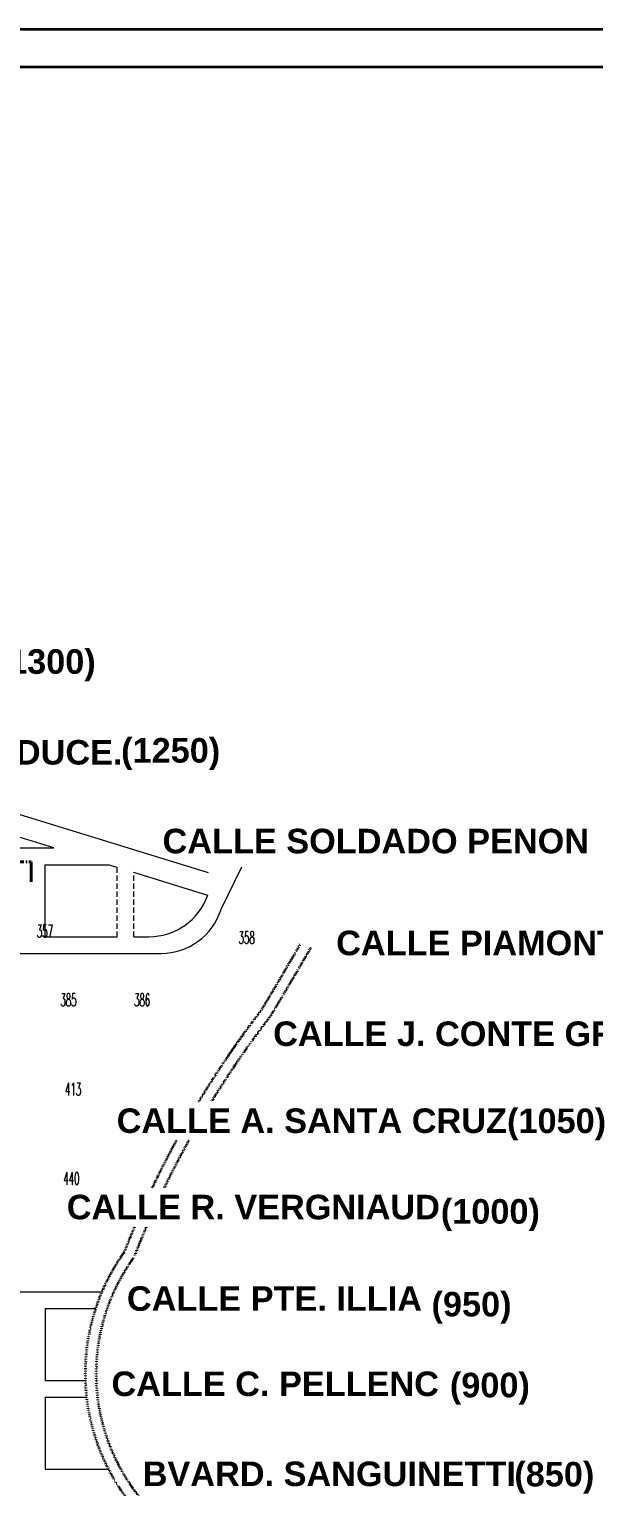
# Model space of a CAD drawing. Header units: millimetres. Extents: x 35648 to 65438, y -2675 to 1559.
# Drawn here: x 63698 to 64372, y -182 to 1559 of the extents above; entities that cross this region are included whole.
import ezdxf

# ---------------------------------------------------------------- set-up
doc = ezdxf.new("R2010")
doc.units = ezdxf.units.MM
doc.header["$MEASUREMENT"] = 0
for name, pattern in [('ACAD_ISO04W100', [30, 24, -3, 0, -3]), ('DOT', [0.25, 0, -0.25]), ('TRAZOS2', [9.525, 6.35, -3.175])]:
    doc.linetypes.add(name, pattern=pattern)
for name, color, linetype, lineweight in [('AGUA 2006', 21, 'Continuous', 35), ('GAS NUEVO 2017', 181, 'TRAZOS2', 40), ('Manzanas', 7, 'Continuous', 13)]:
    doc.layers.add(name, color=color, linetype=linetype, lineweight=lineweight)
for name, color, linetype in [('NOMBRES DE CALLES', 7, 'Continuous'), ('Numeros de Manzanas', 7, 'Continuous'), ('Río y Arroyo', 7, 'Continuous')]:
    doc.layers.add(name, color=color, linetype=linetype)
doc.styles.add('ROMANS', font='romans', dxfattribs={"width": 0.5, "height": 50})
doc.styles.add('SANSSERIFBOLD', font='sasb____.pfb', dxfattribs={"height": 130})

msp = doc.modelspace()

# ---------------------------------------------------------------- linework, layer by layer
at = {"layer": 'AGUA 2006', "color": 94}
msp.add_line((59646.9, 1514.1), (65407.6, 1514.1), dxfattribs=at)
msp.add_lwpolyline([(59614.9, 1559.1), (65438.2, 1559.1), (65438.2, -2675.2), (59614.9, -2675.2)], close=True, dxfattribs=at)
at = {"layer": 'GAS NUEVO 2017', "linetype": 'ACAD_ISO04W100', "lineweight": 40}
for p, q in [((63607, 564.6), (63700, 564.6)), ((63700, 564.6), (63700, 536.2))]:
    msp.add_line(p, q, dxfattribs=at)
at = {"layer": 'Manzanas'}
for p, q in [((63911.6, 551.6), (63471.1, 687.1)), ((63727, 581.2), (63610.7, 617)), ((63610.7, 581.2), (63727, 581.2)), ((63716.7, 475.2), (63716.7, 561.2)), ((63716.7, 561.2), (63792, 561.2)), ((63802.7, 557.9), (63792, 561.2)), ((63926.7, 507.9), (63951.5, 558.5)), ((63910.9, 524.6), (63822.7, 551.8)), ((63716.7, 475.2), (63802.7, 475.2)), ((63822.7, 475.2), (63840.4, 475.2)), ((63610.7, 455.2), (63855.1, 455.2)), ((63610.7, 51.2), (63784.5, 51.2)), ((63716.7, 31.2), (63716.7, -54.8)), ((63716.7, 31.2), (63777, 31.2)), ((63716.7, -54.8), (63764.7, -54.8)), ((63716.7, -74.8), (63716.7, -160.8)), ((63716.7, -74.8), (63766.2, -74.8)), ((63716.7, -160.8), (63792.3, -160.8))]:
    msp.add_line(p, q, dxfattribs=at)
at = {"layer": 'Manzanas', "linetype": 'TRAZOS2'}
for p, q in [((63802.7, 475.2), (63802.7, 557.9)), ((63822.7, 475.2), (63822.7, 551.8))]:
    msp.add_line(p, q, dxfattribs=at)
at = {"layer": 'Manzanas'}
for centre, end in [((63840.4, 550.2), 340.0669), ((63855.1, 530.2), 342.6815)]:
    msp.add_arc(centre, 75, 270, end, dxfattribs=at)
at = {"layer": 'Río y Arroyo', "color": 5, "linetype": 'DOT', "lineweight": 40}
for centre, radius, start, end in [((59467.1, 3102.9), 5262.4, 328.9329, 329.9253), ((59467.1, 3102.9), 5275.4, 328.9329, 329.9578), ((64910.9, -333.6), 1181.6, 142.4033, 148.8133), ((64910.9, -333.6), 1168.6, 142.4033, 148.4267), ((64910.9, -333.6), 1181.6, 151.3902, 154.497), ((64910.9, -333.6), 1168.6, 151.0419, 154.1926), ((64910.9, -333.6), 1181.6, 156.9476, 158.541), ((64910.9, -333.6), 1168.6, 156.6761, 158.541), ((64013.9, -46.5), 249.3, 144.3877, 220.6828), ((64013.9, -46.5), 236.3, 144.3877, 220.6828)]:
    msp.add_arc(centre, radius, start, end, dxfattribs=at)

# ---------------------------------------------------------------- texts
at = {"layer": 'NOMBRES DE CALLES', "linetype": 'Continuous', "style": 'SANSSERIFBOLD'}
for s, height, p in [('(1300)', 29.3, (63658.7, 789.2)), ('(1250)', 29.3, (63807.4, 683.1)), ('CALLE P. DUCE.', 29.305, (63483.8, 680.8)), ('CALLE SOLDADO PENON', 29.305, (63856.8, 574.8)), ('CALLE PIAMONTE', 29.305, (64064.2, 453.1)), ('CALLE J. CONTE GRAND', 29.305, (63988.9, 344.7)), ('CALLE A. SANTA CRUZ', 29.305, (63802, 240.8)), ('(1050)', 29.3, (64268.3, 240.7)), ('CALLE R. VERGNIAUD', 29.305, (63742.4, 137.7)), ('(1000)', 29.3, (64189.2, 132.5)), ('CALLE PTE. ILLIA', 29.305, (63814.3, 28.4)), ('(950)', 29.3, (64178.1, 21.7)), ('CALLE C. PELLENC', 29.305, (63795.8, -73.4)), ('(900)', 29.3, (64200, -74.9)), ('BVARD. SANGUINETTI', 29.305, (63833.1, -180.9)), ('(850)', 29.3, (64277, -181.3))]:
    msp.add_text(s, height=height, dxfattribs=at).set_placement(p)
at = {"layer": 'Numeros de Manzanas', "lineweight": 40, "style": 'ROMANS', "width": 0.5}
for s, p in [('                                                                       357', (63309.8, 474.2)), ('358', (63947.7, 466.6)), ('    380           381           382           383           384           385            386', (63300.2, 392.2)), ('   408            409           410           411           412            413 ', (63300.2, 285.5)), ('    435           436           437            438          439            440 ', (63298.2, 178.9))]:
    msp.add_text(s, height=15, dxfattribs=at).set_placement(p)

doc.saveas('drawing.dxf')
